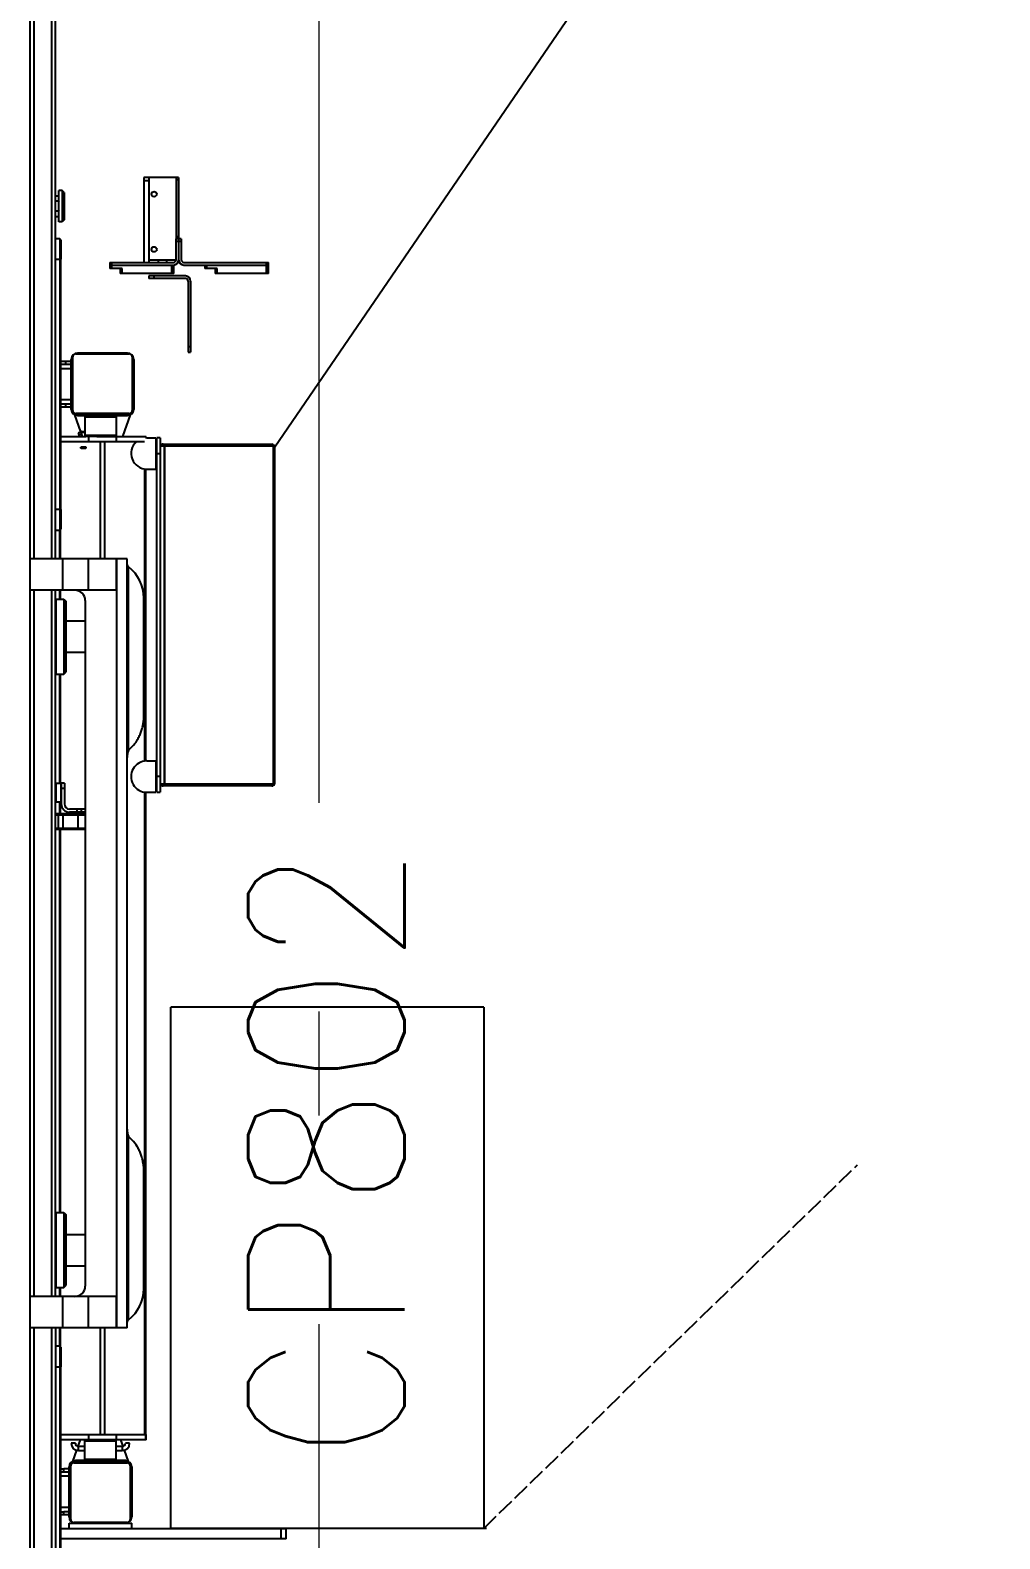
# Model space of a CAD drawing. Header units: millimetres. Extents: x -187347 to 135007, y -6415 to 292048.
# Drawn here: x -39217 to -38287, y 94203 to 95650 of the extents above; entities that cross this region are included whole.
import ezdxf

# ---------------------------------------------------------------- set-up
doc = ezdxf.new("R2010")
doc.units = ezdxf.units.MM
doc.header["$LTSCALE"] = 100
doc.linetypes.add('DASHED', pattern=[0.2068, 0.1655, -0.0413])
doc.linetypes.add('Z_LINE-CNTR', pattern=[17, 12, -2, 1, -2])
doc.layers.add('Layout Cabinplant', color=30, linetype='Continuous')
doc.layers.add('S-GRID', color=7, linetype='Continuous', lineweight=5)
doc.styles.add('CONVERTER_11', font='txt.shx', dxfattribs={"width": 0.9})

# ---------------------------------------------------------------- blocks, each defined once
blk = doc.blocks.new('Denester')
at = {"layer": 'Layout Cabinplant', "color": 0, "linetype": 'Continuous'}
for p, q in [((-626.3, -1525.5), (-626.3, -853)), ((-630.2, -2803), (-630.2, -863)), ((-609.9, -999), (-609.9, -1525.5)), ((-605.9, -1525.5), (-605.9, -999)), ((-602.7, -1202), (-602.7, -1172)), ((-599.7, -1172), (-602.7, -1172)), ((-599.7, -1172), (-599.7, -1202)), ((-597.7, -1174), (-599.7, -1172)), ((-521.4, -1159.5), (-521.4, -1241)), ((-487.9, -1159.5), (-521.4, -1159.5)), ((-521.4, -1162.5), (-516.4, -1162.5)), ((-516.4, -1159.5), (-516.4, -1241)), ((-490.4, -1159.5), (-490.4, -1218.5)), ((-490.4, -1161.5), (-487.9, -1161.5)), ((-487.9, -1159.5), (-487.9, -1216.5)), ((-605.9, -1177), (-603.2, -1177)), ((-605.9, -1182), (-603.2, -1182)), ((-603.2, -1177), (-603.2, -1182)), ((-597.7, -1174), (-597.7, -1200)), ((-603.2, -1192), (-605.9, -1192)), ((-605.9, -1197), (-603.2, -1197)), ((-603.2, -1192), (-603.2, -1197)), ((-597.7, -1200), (-599.7, -1202)), ((-599.7, -1202), (-602.7, -1202)), ((-601.9, -1218.3), (-605.9, -1218.3)), ((-601.9, -1218.3), (-601.9, -1238)), ((-600.9, -1219.3), (-601.9, -1218.3)), ((-600.9, -1219.3), (-600.9, -1238)), ((-487.9, -1216.5), (-490.4, -1216.5)), ((-490.4, -1238.5), (-490.4, -1218.5)), ((-485.4, -1218.5), (-490.4, -1218.5)), ((-490.4, -1220.5), (-485.4, -1220.5)), ((-487.9, -1216.5), (-487.9, -1238.5)), ((-485.4, -1218.5), (-485.4, -1238.5)), ((-605.9, -1238), (-601.9, -1238)), ((-601.9, -1238), (-601.9, -1478)), ((-601.9, -1238), (-600.9, -1238)), ((-600.9, -1478), (-600.9, -1238)), ((-553.9, -1241), (-553.9, -1247)), ((-553.9, -1241), (-492.9, -1241)), ((-553.9, -1243.5), (-492.9, -1243.5)), ((-551.9, -1247), (-551.9, -1241)), ((-516.4, -1238.5), (-490.4, -1238.5)), ((-507.4, -1238.5), (-507.4, -1241)), ((-499.4, -1238.5), (-499.4, -1241)), ((-494.9, -1243.5), (-494.9, -1251.5)), ((-492.9, -1251.5), (-492.9, -1243.5)), ((-492.4, -1244.5), (-492.9, -1244.5)), ((-492.4, -1251.5), (-492.4, -1244.5)), ((-482.9, -1241), (-401.9, -1241)), ((-482.9, -1243.5), (-460.9, -1243.5)), ((-462.9, -1243.5), (-462.9, -1247)), ((-460.9, -1247), (-460.9, -1243.5)), ((-460.9, -1243.5), (-401.9, -1243.5)), ((-403.9, -1241), (-403.9, -1251.5)), ((-401.9, -1251.5), (-401.9, -1241)), ((-541.9, -1247), (-553.9, -1247)), ((-543.9, -1247), (-543.9, -1251.5)), ((-492.9, -1251.5), (-543.9, -1251.5)), ((-541.9, -1251.5), (-541.9, -1247)), ((-516.4, -1254), (-516.4, -1256.5)), ((-481.4, -1254), (-516.4, -1254)), ((-481.4, -1256.5), (-516.4, -1256.5)), ((-511.4, -1256.5), (-511.4, -1254)), ((-492.4, -1251.5), (-492.9, -1251.5)), ((-478.9, -1259), (-478.9, -1327)), ((-476.4, -1259), (-476.4, -1327)), ((-450.9, -1247), (-462.9, -1247)), ((-452.9, -1247), (-452.9, -1251.5)), ((-401.9, -1251.5), (-452.9, -1251.5)), ((-450.9, -1251.5), (-450.9, -1247)), ((-586.4, -1328.8), (-535.4, -1328.8)), ((-536.9, -1328), (-584.9, -1328)), ((-476.4, -1322), (-478.9, -1322)), ((-478.9, -1327), (-476.4, -1327)), ((-590.9, -1336), (-600.9, -1336)), ((-590.9, -1339), (-600.9, -1339)), ((-590.9, -1343), (-600.9, -1343)), ((-595.9, -1339), (-595.9, -1336)), ((-590.9, -1382), (-590.9, -1334)), ((-589.4, -1383.8), (-589.4, -1331.6)), ((-532.4, -1331.6), (-532.4, -1383.8)), ((-530.9, -1334), (-530.9, -1382)), ((-590.9, -1373), (-600.9, -1373)), ((-590.9, -1377), (-600.9, -1377)), ((-590.9, -1380), (-600.9, -1380)), ((-595.9, -1380), (-595.9, -1377)), ((-587.8, -1387.3), (-582, -1403.4)), ((-586.4, -1386.6), (-586.4, -1385.9)), ((-535.4, -1385.9), (-586.4, -1385.9)), ((-535.4, -1386.6), (-586.4, -1386.6)), ((-584.9, -1388), (-536.9, -1388)), ((-577.9, -1389), (-577.9, -1407)), ((-577.9, -1389), (-547.9, -1389)), ((-547.9, -1389), (-547.9, -1407)), ((-541.4, -1408), (-534, -1387.3)), ((-535.4, -1385.9), (-535.4, -1386.6)), ((-581.1, -1404.2), (-581.1, -1403.2)), ((-581.1, -1403.2), (-577.9, -1403.2)), ((-600.9, -1408), (-576.9, -1408)), ((-520.6, -1413), (-600.9, -1413)), ((-584.1, -1406.2), (-582.1, -1406.2)), ((-576.6, -1418.2), (-581.8, -1418.2)), ((-581.4, -1405.3), (-580.4, -1408)), ((-581.1, -1405.2), (-581.1, -1404.2)), ((-577.9, -1404.2), (-581.1, -1404.2)), ((-547.9, -1407), (-577.9, -1407)), ((-577.9, -1407), (-576.9, -1408)), ((-566.2, -1408), (-576.9, -1408)), ((-574.3, -1408), (-574.3, -1413)), ((-566.2, -1408), (-519.6, -1408)), ((-563, -1413), (-563, -1525.5)), ((-558.8, -1525.5), (-558.8, -1413)), ((-547.9, -1407), (-548.9, -1408)), ((-547.5, -1413), (-547.5, -1408)), ((-519.6, -1408), (-519.1, -1408)), ((-518.5, -1409.3), (-509.7, -1409.3)), ((-509.7, -1409.3), (-509.7, -1439.3)), ((-508.7, -1749.3), (-508.7, -1409.3)), ((-505.7, -1409.3), (-508.7, -1409.3)), ((-505.7, -1409.3), (-505.7, -1749.3)), ((-505.7, -1416.9), (-504.3, -1416.9)), ((-504.3, -1416.9), (-397.9, -1416.9)), ((-504.2, -1415.3), (-398.7, -1415.3)), ((-398.7, -1416.8), (-504.2, -1416.8)), ((-502.7, -1415.3), (-502.7, -1416.8)), ((-501.9, -1416.8), (-501.9, -1415.3)), ((-501.3, -1741.7), (-501.3, -1416.9)), ((-501.2, -1741.7), (-501.2, -1416.9)), ((-398.7, -1415.3), (-398.7, -1416.8)), ((-397.2, -1417.1), (-397.2, -1741.5)), ((-395.7, -1740.3), (-395.7, -1418.3)), ((-581.3, -1419.2), (-577.1, -1419.2)), ((-508.7, -1424.3), (-505.7, -1424.3)), ((-520.6, -1439.1), (-520.6, -1719.4)), ((-519.7, -1439.2), (-519.7, -1719.3)), ((-518.5, -1439.3), (-509.7, -1439.3)), ((-601.9, -1478), (-605.9, -1478)), ((-601.9, -1478), (-601.9, -1497.8)), ((-600.9, -1478), (-601.9, -1478)), ((-600.9, -1478), (-600.9, -1496.8)), ((-605.9, -1497.8), (-601.9, -1497.8)), ((-602.1, -1497.8), (-602.1, -1525.5)), ((-601.9, -1497.8), (-600.9, -1496.8)), ((-601.2, -1525.5), (-601.2, -1497.1)), ((-537.4, -1525.5), (-630.2, -1525.5)), ((-599.1, -1525.5), (-599.1, -1555.5)), ((-574.4, -1555.5), (-574.4, -1525.5)), ((-547.6, -1525.5), (-547.6, -1555.5)), ((-547.4, -1555.5), (-547.4, -1525.5)), ((-537.4, -2263), (-537.4, -1525.5)), ((-535.9, -1709), (-535.9, -1533.2)), ((-547.4, -1555.5), (-630.2, -1555.5)), ((-626.3, -2233), (-626.3, -1555.5)), ((-609.9, -1555.5), (-609.9, -2233)), ((-605.9, -2233), (-605.9, -1555.5)), ((-602.1, -1555.5), (-602.1, -1564)), ((-601.2, -1564), (-601.2, -1555.5)), ((-547.4, -1555.5), (-547.4, -2233)), ((-521.2, -1674.9), (-521.2, -1563)), ((-605.4, -1636), (-605.4, -1564)), ((-605.4, -1564), (-597.9, -1564)), ((-597.9, -1564), (-597.9, -1636)), ((-597.9, -1564), (-595.9, -1566)), ((-595.9, -1566), (-595.9, -1634)), ((-577.4, -1565.5), (-577.4, -2223)), ((-605.9, -1585), (-605.4, -1585)), ((-595.9, -1585), (-577.4, -1585)), ((-605.9, -1615), (-605.4, -1615)), ((-595.9, -1615), (-577.4, -1615)), ((-597.9, -1636), (-595.9, -1634)), ((-605.4, -1636), (-597.9, -1636)), ((-602.1, -1636), (-602.1, -1740.5)), ((-601.2, -1740.5), (-601.2, -1636)), ((-535.9, -1709), (-532.4, -1705.5)), ((-518.5, -1719.3), (-509.7, -1719.3)), ((-509.7, -1719.3), (-509.7, -1749.3)), ((-505.7, -1734.3), (-508.7, -1734.3)), ((-605.4, -1758.5), (-605.4, -1740.5)), ((-605.4, -1740.5), (-600.9, -1740.5)), ((-600.9, -1740.5), (-600.9, -1758.5)), ((-600.4, -1740.5), (-600.4, -1760.5)), ((-597.4, -1740.5), (-600.4, -1740.5)), ((-600.4, -1745.5), (-597.4, -1745.5)), ((-597.4, -1740.5), (-597.4, -1760.5)), ((-520.6, -1749.1), (-520.6, -2365.5)), ((-519.7, -1749.2), (-519.7, -2365.5)), ((-518.5, -1749.3), (-509.7, -1749.3)), ((-508.7, -1749.3), (-505.7, -1749.3)), ((-397.9, -1741.7), (-505.7, -1741.7)), ((-504.2, -1741.8), (-398.7, -1741.8)), ((-398.7, -1743.3), (-504.2, -1743.3)), ((-501.9, -1743.3), (-501.9, -1741.8)), ((-398.7, -1741.8), (-398.7, -1743.3)), ((-605.4, -1758.5), (-600.9, -1758.5)), ((-602.1, -1758.5), (-602.1, -1770)), ((-601.2, -1770), (-601.2, -1758.5)), ((-577.4, -1765.5), (-592.4, -1765.5)), ((-585.4, -1765.5), (-585.4, -1768.5)), ((-581, -1768.5), (-581, -1765.5)), ((-577.4, -1770), (-605.9, -1770)), ((-605.9, -1771), (-603.1, -1771)), ((-603.1, -1771), (-602.1, -1770)), ((-603.1, -1784), (-603.1, -1771)), ((-603.1, -1771), (-598.8, -1771)), ((-601.7, -1770), (-602.7, -1771)), ((-602, -1771), (-601, -1770)), ((-597.9, -1770), (-598.8, -1771)), ((-598.8, -1771), (-598.8, -1784)), ((-598.8, -1771), (-577.4, -1771)), ((-577.4, -1768.5), (-592.4, -1768.5)), ((-584.2, -1771), (-584.3, -1770)), ((-584.2, -1784), (-584.2, -1771)), ((-603.1, -1784), (-605.9, -1784)), ((-577.4, -1785), (-605.9, -1785)), ((-598.8, -1784), (-603.1, -1784)), ((-602.1, -1785), (-603.1, -1784)), ((-602.7, -1784), (-601.7, -1785)), ((-602.1, -1785), (-602.1, -2152.5)), ((-601, -1785), (-602, -1784)), ((-601.2, -2152.5), (-601.2, -1785)), ((-577.4, -1784), (-598.8, -1784)), ((-598.8, -1784), (-597.9, -1785)), ((-584.3, -1785), (-584.2, -1784)), ((-532.4, -2083.1), (-535.9, -2079.5)), ((-535.9, -2255.3), (-535.9, -2079.5)), ((-521.2, -2225.5), (-521.2, -2113.7)), ((-605.4, -2152.5), (-597.9, -2152.5)), ((-605.4, -2224.5), (-605.4, -2152.5)), ((-597.9, -2152.5), (-595.9, -2154.5)), ((-597.9, -2152.5), (-597.9, -2224.5)), ((-595.9, -2154.5), (-595.9, -2222.5)), ((-605.9, -2173.5), (-605.4, -2173.5)), ((-595.9, -2173.5), (-577.4, -2173.5)), ((-605.9, -2203.5), (-605.4, -2203.5)), ((-595.9, -2203.5), (-577.4, -2203.5)), ((-605.4, -2224.5), (-597.9, -2224.5)), ((-602.1, -2224.5), (-602.1, -2233)), ((-601.2, -2233), (-601.2, -2224.5)), ((-597.9, -2224.5), (-595.9, -2222.5)), ((-547.4, -2233), (-630.2, -2233)), ((-599.1, -2233), (-599.1, -2263)), ((-574.4, -2263), (-574.4, -2233)), ((-547.6, -2233), (-547.6, -2263)), ((-547.4, -2263), (-547.4, -2233)), ((-537.4, -2263), (-630.2, -2263)), ((-626.3, -2811), (-626.3, -2263)), ((-609.9, -2263), (-609.9, -2793.1)), ((-605.9, -2263), (-605.9, -2810.5)), ((-602.1, -2263), (-602.1, -2280.8)), ((-601.2, -2281.5), (-601.2, -2263)), ((-563, -2263), (-563, -2365.5)), ((-558.8, -2365.5), (-558.8, -2263)), ((-601.9, -2280.8), (-605.9, -2280.8)), ((-600.9, -2281.8), (-601.9, -2280.8)), ((-601.9, -2280.8), (-601.9, -2300.5)), ((-600.9, -2281.8), (-600.9, -2300.5)), ((-605.9, -2300.5), (-601.9, -2300.5)), ((-601.9, -2300.5), (-600.9, -2300.5)), ((-601.9, -2300.5), (-601.9, -2540.5)), ((-600.9, -2540.5), (-600.9, -2300.5)), ((-600.9, -2365.5), (-519.1, -2365.5)), ((-519.1, -2370.5), (-600.9, -2370.5)), ((-582.4, -2370.5), (-584.6, -2376.7)), ((-577.9, -2371.5), (-576.9, -2370.5)), ((-577.9, -2371.5), (-547.9, -2371.5)), ((-577.9, -2389.5), (-577.9, -2371.5)), ((-574.3, -2365.5), (-574.3, -2370.5)), ((-547.9, -2371.5), (-548.9, -2370.5)), ((-547.9, -2389.5), (-547.9, -2371.5)), ((-547.5, -2370.5), (-547.5, -2365.5)), ((-541.2, -2376.7), (-543.4, -2370.5)), ((-519.6, -2365.5), (-519.6, -2370.5)), ((-519.1, -2370.5), (-519.1, -2365.5)), ((-586.9, -2373.8), (-590.9, -2373.8)), ((-585.9, -2380.5), (-589.8, -2391.3)), ((-583.9, -2376.8), (-577.9, -2376.8)), ((-583.9, -2380.8), (-583.9, -2376.8)), ((-583.9, -2380.8), (-577.9, -2380.8)), ((-547.9, -2376.8), (-541.9, -2376.8)), ((-547.9, -2380.8), (-541.9, -2380.8)), ((-541.9, -2376.8), (-541.9, -2380.8)), ((-536, -2391.3), (-539.9, -2380.5)), ((-534.9, -2373.8), (-538.9, -2373.8)), ((-600.9, -2398.5), (-597.9, -2398.5)), ((-597.9, -2401.5), (-600.9, -2401.5)), ((-592.9, -2398.5), (-597.9, -2398.5)), ((-597.9, -2401.5), (-597.9, -2398.5)), ((-592.9, -2401.5), (-597.9, -2401.5)), ((-592.9, -2444.5), (-592.9, -2396.5)), ((-591.4, -2447), (-591.4, -2394.8)), ((-588.4, -2391.9), (-537.4, -2391.9)), ((-588.4, -2392.6), (-588.4, -2391.9)), ((-588.4, -2392.6), (-537.4, -2392.6)), ((-538.9, -2390.5), (-586.9, -2390.5)), ((-547.9, -2389.5), (-577.9, -2389.5)), ((-537.4, -2391.9), (-537.4, -2392.6)), ((-534.4, -2394.8), (-534.4, -2447)), ((-532.9, -2396.5), (-532.9, -2444.5)), ((-592.9, -2405.5), (-600.9, -2405.5)), ((-592.9, -2435.5), (-600.9, -2435.5)), ((-600.9, -2439.5), (-597.9, -2439.5)), ((-597.9, -2442.5), (-600.9, -2442.5)), ((-592.9, -2439.5), (-597.9, -2439.5)), ((-597.9, -2442.5), (-597.9, -2439.5)), ((-592.9, -2442.5), (-597.9, -2442.5)), ((-600.9, -2455.5), (-384.9, -2455.5)), ((-592.9, -2450.5), (-586.9, -2450.5)), ((-592.9, -2455.5), (-592.9, -2450.5)), ((-537.4, -2449.8), (-588.4, -2449.8)), ((-586.9, -2450.5), (-538.9, -2450.5)), ((-538.9, -2450.5), (-532.9, -2450.5)), ((-532.9, -2455.5), (-532.9, -2450.5)), ((-389.9, -2455.5), (-389.9, -2465.5)), ((-384.9, -2465.5), (-384.9, -2455.5)), ((-384.9, -2465.5), (-600.9, -2465.5))]:
    blk.add_line(p, q, dxfattribs=at)
for centre in [(-511.4, -1175.5), (-511.4, -1228.5)]:
    blk.add_circle(centre, 2.5, dxfattribs=at)
for centre, radius, start, end in [((-492.9, -1238.5), 5, 270, 0), ((-492.9, -1238.5), 2.5, 270, 0), ((-482.9, -1238.5), 5, 180, 270), ((-482.9, -1238.5), 2.5, 180, 270), ((-481.4, -1259), 5, 0, 90), ((-481.4, -1259), 2.5, 0, 90), ((-584.9, -1334), 6, 90, 180), ((-536.9, -1334), 6, 0, 90), ((-584.9, -1382), 6, 180, 270), ((-536.9, -1382), 6, 270, 0), ((-581.1, -1406.2), 3, 90, 180), ((-581.1, -1406.2), 1, 90, 180), ((-502.7, -1418.3), 3, 90, 151.4911), ((-398.7, -1418.3), 3, 0, 90), ((-558.7, -1563), 37.5, 0, 52.6487), ((-587.4, -1565.5), 10, 0, 90), ((-502.7, -1740.3), 3, 208.5089, 270), ((-502.7, -1740.3), 1.5, 253.2281, 270), ((-502.7, -1740.3), 1.5, 253.2275, 270), ((-398.7, -1740.3), 3, 270, 0), ((-398.7, -1740.3), 3, 270.7507, 355.1742), ((-398.7, -1740.3), 1.5, 271.4904, 287.3556), ((-592.4, -1760.5), 8, 180, 270), ((-592.4, -1760.5), 5, 180, 270), ((-587.4, -2223), 10, 270, 0), ((-558.7, -2225.5), 37.5, 307.3513, 0), ((-583.9, -2373.8), 7, 180, 270), ((-583.9, -2373.8), 3, 180, 270), ((-541.9, -2373.8), 7, 270, 0), ((-541.9, -2373.8), 3, 270, 0), ((-586.9, -2396.5), 6, 90, 180), ((-538.9, -2396.5), 6, 0, 90), ((-586.9, -2444.5), 6, 180, 270), ((-538.9, -2444.5), 6, 270, 0)]:
    blk.add_arc(centre, radius, start, end, dxfattribs=at)
for centre, start_param, end_param in [((-518.5, -1424.3), 0.721625, 3.141593), ((-518.5, -1424.3), 0, 0.077783), ((-518.5, -1734.3), 0, 3.141593)]:
    blk.add_ellipse(centre, major_axis=(0, 15), ratio=1, start_param=start_param, end_param=end_param, dxfattribs=at)
for points in [[(-603.2, -1182), (-603, -1182.4), (-602.9, -1182.7), (-602.7, -1183.1)], [(-602.7, -1190.9), (-602.9, -1191.3), (-603, -1191.6), (-603.2, -1192)]]:
    blk.add_open_spline(points, degree=3, dxfattribs=at)
for points, knots in [([(-586.4, -1328.8), (-586.8, -1328.8), (-587.6, -1328.9), (-588.4, -1329.4), (-588.9, -1330), (-589.2, -1330.5), (-589.4, -1331), (-589.4, -1331.4), (-589.4, -1331.6)], [0, 0, 0, 0, 0.256501, 0.508848, 0.633403, 0.75651, 0.8786, 1, 1, 1, 1]), ([(-532.4, -1331.6), (-532.4, -1331.4), (-532.4, -1331), (-532.6, -1330.5), (-532.9, -1330), (-533.4, -1329.4), (-534.2, -1328.9), (-535, -1328.8), (-535.4, -1328.8)], [0, 0, 0, 0, 0.1214, 0.24349, 0.366597, 0.491152, 0.743499, 1, 1, 1, 1]), ([(-589.4, -1383.1), (-589.4, -1383.3), (-589.4, -1383.7), (-589.2, -1384.2), (-588.9, -1384.7), (-588.4, -1385.3), (-587.6, -1385.8), (-586.8, -1385.9), (-586.4, -1385.9)], [0, 0, 0, 0, 0.1214, 0.24349, 0.366597, 0.491152, 0.743499, 1, 1, 1, 1]), ([(-586.4, -1386.6), (-586.8, -1386.6), (-587.6, -1386.5), (-588.4, -1386), (-588.9, -1385.4), (-589.2, -1384.9), (-589.4, -1384.4), (-589.4, -1384), (-589.4, -1383.8)], [0, 0, 0, 0, 0.256501, 0.508848, 0.633403, 0.75651, 0.8786, 1, 1, 1, 1]), ([(-535.4, -1385.9), (-535, -1385.9), (-534.2, -1385.8), (-533.4, -1385.3), (-532.9, -1384.7), (-532.6, -1384.2), (-532.4, -1383.7), (-532.4, -1383.3), (-532.4, -1383.1)], [0, 0, 0, 0, 0.256501, 0.508848, 0.633403, 0.75651, 0.8786, 1, 1, 1, 1]), ([(-532.4, -1383.8), (-532.4, -1384), (-532.4, -1384.4), (-532.6, -1384.9), (-532.9, -1385.4), (-533.4, -1386), (-534.2, -1386.5), (-535, -1386.6), (-535.4, -1386.6)], [0, 0, 0, 0, 0.1214, 0.24349, 0.366597, 0.491152, 0.743499, 1, 1, 1, 1]), ([(-581.3, -1419.2), (-581.3, -1419.2), (-581.4, -1419.2), (-581.5, -1419.2), (-581.6, -1419.1), (-581.6, -1418.9), (-581.7, -1418.8), (-581.8, -1418.5), (-581.8, -1418.4), (-581.8, -1418.2)], [0, 0, 0, 0, 0.076632, 0.16348, 0.266233, 0.38654, 0.523475, 0.674318, 1, 1, 1, 1]), ([(-577.5, -1418.2), (-577.5, -1418.4), (-577.5, -1418.5), (-577.5, -1418.8), (-577.4, -1418.9), (-577.3, -1419.1), (-577.3, -1419.2), (-577.2, -1419.2), (-577.1, -1419.2), (-577.1, -1419.2)], [0, 0, 0, 0, 0.325449, 0.476394, 0.613368, 0.733686, 0.836396, 0.923223, 1, 1, 1, 1]), ([(-577.1, -1419.2), (-577.1, -1419.2), (-577, -1419.2), (-576.9, -1419.2), (-576.8, -1419.1), (-576.8, -1418.9), (-576.7, -1418.8), (-576.6, -1418.5), (-576.6, -1418.4), (-576.6, -1418.2)], [0, 0, 0, 0, 0.076777, 0.163604, 0.266314, 0.386632, 0.523606, 0.674551, 1, 1, 1, 1]), ([(-397.2, -1417.1), (-397.3, -1417), (-397.5, -1416.9), (-397.7, -1416.9), (-397.9, -1416.9), (-397.9, -1416.9)], [0, 0, 0, 0, 0.503979, 0.752491, 1, 1, 1, 1]), ([(-397.2, -1417.1), (-397, -1417.1), (-396.7, -1417.2), (-396.3, -1417.4), (-396.1, -1417.6), (-395.9, -1417.7), (-395.8, -1417.9), (-395.7, -1418.1), (-395.7, -1418.2), (-395.7, -1418.3)], [0, 0, 0, 0, 0.332217, 0.475835, 0.603753, 0.716855, 0.81758, 0.910129, 1, 1, 1, 1]), ([(-535.9, -1533.2), (-536.1, -1532.9), (-536.5, -1532.2), (-537, -1531.1), (-537.3, -1530), (-537.4, -1529.3), (-537.4, -1529)], [0, 0, 0, 0, 0.272603, 0.531849, 0.775178, 1, 1, 1, 1]), ([(-532.4, -1705.5), (-530.6, -1703.7), (-528.2, -1700.6), (-525.7, -1695.9), (-524.1, -1692.1), (-522.8, -1688), (-521.5, -1682.3), (-521.2, -1677.8), (-521.2, -1674.9)], [0, 0, 0, 0, 0.227859, 0.348782, 0.473754, 0.602176, 0.733306, 1, 1, 1, 1]), ([(-535.9, -1709), (-536.2, -1709.6), (-536.6, -1710.7), (-537.1, -1712.5), (-537.3, -1714.3), (-537.4, -1715.5), (-537.4, -1716.1)], [0, 0, 0, 0, 0.25204, 0.50216, 0.751292, 1, 1, 1, 1]), ([(-397.9, -1741.7), (-397.9, -1741.7), (-397.7, -1741.7), (-397.5, -1741.6), (-397.3, -1741.6), (-397.2, -1741.5)], [0, 0, 0, 0, 0.247509, 0.496021, 1, 1, 1, 1]), ([(-397.2, -1741.5), (-397, -1741.4), (-396.7, -1741.3), (-396.3, -1741.1), (-396.1, -1741), (-395.9, -1740.8), (-395.8, -1740.6), (-395.7, -1740.5), (-395.7, -1740.3), (-395.7, -1740.3)], [0, 0, 0, 0, 0.335969, 0.481423, 0.610754, 0.724393, 0.824299, 0.914315, 1, 1, 1, 1]), ([(-537.4, -2072.5), (-537.4, -2073.1), (-537.3, -2074.3), (-537.1, -2076.1), (-536.6, -2077.8), (-536.2, -2079), (-535.9, -2079.5)], [0, 0, 0, 0, 0.248708, 0.49784, 0.74796, 1, 1, 1, 1]), ([(-521.2, -2113.7), (-521.2, -2110.7), (-521.5, -2106.3), (-522.8, -2100.6), (-524.1, -2096.5), (-525.7, -2092.6), (-528.2, -2088), (-530.6, -2084.9), (-532.4, -2083.1)], [0, 0, 0, 0, 0.266694, 0.397824, 0.526246, 0.651218, 0.772141, 1, 1, 1, 1]), ([(-537.4, -2259.6), (-537.4, -2259.3), (-537.3, -2258.5), (-537, -2257.5), (-536.5, -2256.4), (-536.1, -2255.7), (-535.9, -2255.3)], [0, 0, 0, 0, 0.224822, 0.468151, 0.727397, 1, 1, 1, 1]), ([(-591.4, -2394.8), (-591.4, -2394.6), (-591.4, -2394.2), (-591.2, -2393.7), (-590.9, -2393.2), (-590.4, -2392.6), (-589.6, -2392.1), (-588.8, -2391.9), (-588.4, -2391.9)], [0, 0, 0, 0, 0.1214, 0.24349, 0.366597, 0.491152, 0.743499, 1, 1, 1, 1]), ([(-588.4, -2392.6), (-588.8, -2392.6), (-589.6, -2392.8), (-590.4, -2393.3), (-590.9, -2393.9), (-591.2, -2394.4), (-591.4, -2394.9), (-591.4, -2395.3), (-591.4, -2395.4)], [0, 0, 0, 0, 0.256501, 0.508848, 0.633403, 0.75651, 0.8786, 1, 1, 1, 1]), ([(-537.4, -2391.9), (-537, -2391.9), (-536.2, -2392.1), (-535.4, -2392.6), (-534.9, -2393.2), (-534.6, -2393.7), (-534.4, -2394.2), (-534.4, -2394.6), (-534.4, -2394.8)], [0, 0, 0, 0, 0.256501, 0.508848, 0.633403, 0.75651, 0.8786, 1, 1, 1, 1]), ([(-534.4, -2395.4), (-534.4, -2395.3), (-534.4, -2394.9), (-534.6, -2394.4), (-534.9, -2393.9), (-535.4, -2393.3), (-536.2, -2392.8), (-537, -2392.6), (-537.4, -2392.6)], [0, 0, 0, 0, 0.1214, 0.24349, 0.366597, 0.491152, 0.743499, 1, 1, 1, 1]), ([(-591.4, -2447), (-591.4, -2447.2), (-591.4, -2447.5), (-591.2, -2448.1), (-590.9, -2448.6), (-590.4, -2449.1), (-589.6, -2449.7), (-588.8, -2449.8), (-588.4, -2449.8)], [0, 0, 0, 0, 0.1214, 0.24349, 0.366597, 0.491152, 0.743499, 1, 1, 1, 1]), ([(-537.4, -2449.8), (-537, -2449.8), (-536.2, -2449.7), (-535.4, -2449.1), (-534.9, -2448.6), (-534.6, -2448.1), (-534.4, -2447.5), (-534.4, -2447.2), (-534.4, -2447)], [0, 0, 0, 0, 0.256501, 0.508848, 0.633403, 0.75651, 0.8786, 1, 1, 1, 1])]:
    blk.add_open_spline(points, degree=3, knots=knots, dxfattribs=at)

msp = doc.modelspace()

# ---------------------------------------------------------------- linework, layer by layer
at = {"layer": 'Layout Cabinplant'}
msp.add_line((-38287.2, 96267.5, 0), (-38982.1, 95250, 0), dxfattribs=at)
at = {"layer": 'Layout Cabinplant', "color": 3, "linetype": 'Continuous'}
for p, q in [((-39081.9, 94212.8, 0), (-39081.9, 94712.8, 0)), ((-38781.9, 94712.8, 0), (-39081.9, 94712.8, 0)), ((-38781.9, 94712.8, 0), (-38781.9, 94212.8, 0)), ((-38781.9, 94212.8, 0), (-39081.9, 94212.8, 0)), ((-38779.4, 94212.8, 0), (-39079.4, 94212.8, 0))]:
    msp.add_line(p, q, dxfattribs=at)
at = {"layer": 'Layout Cabinplant', "color": 1, "linetype": 'DASHED'}
msp.add_line((-38781.8, 94212.8, 0), (-38423.7, 94561.6, 0), dxfattribs=at)
at = {"layer": 'S-GRID', "color": 152, "linetype": 'Z_LINE-CNTR'}
msp.add_line((-38939.9, 111408.8), (-38939.9, -6038.2), dxfattribs=at)

# ---------------------------------------------------------------- block references
at = {"layer": 'Layout Cabinplant', "color": 30}
msp.add_blockref('Denester', (-38586.5, 96668.3, 0), dxfattribs=at)

# ---------------------------------------------------------------- texts
at = {"layer": 'Layout Cabinplant', "color": 1, "insert": (-38857.8, 94278, 0), "char_height": 150, "attachment_point": 7, "rotation": 90, "line_spacing_factor": 1.320528, "style": 'CONVERTER_11'}
msp.add_mtext('CP802', dxfattribs=at)

doc.saveas('drawing.dxf')
